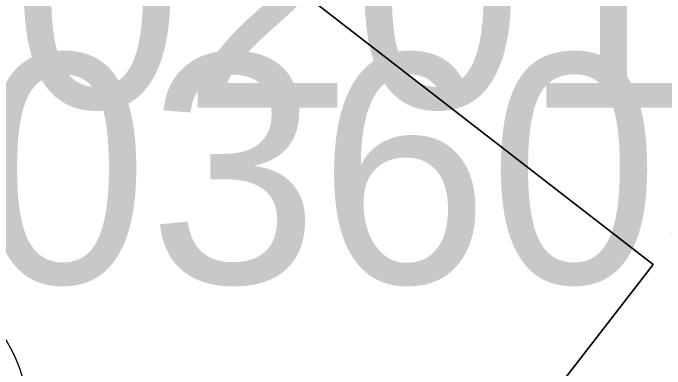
# Model space of a CAD drawing. Header units: metres. Extents: x 0 to 105485, y 0 to 425721.
# Drawn here: x 104775.919 to 104778.481, y 425265.403 to 425266.801 of the extents above; entities that cross this region are included whole.
import ezdxf
from ezdxf.enums import TextEntityAlignment as Align

# ---------------------------------------------------------------- set-up
doc = ezdxf.new("R2010")
doc.units = ezdxf.units.M
doc.header["$MEASUREMENT"] = 0
for name, color, linetype, lineweight in [('B-XX-MO-ONDERZOEK_BORING-T', 30, 'Continuous', 18), ('B-XX-MO-ONDERZOEK_SONDERING-S', 90, 'Continuous', 18), ('B-XX-MO-ONDERZOEK_SONDERING-T', 90, 'Continuous', 18), ('B-XX-VH-OPENVERHARDING-G', 90, 'Continuous', 18)]:
    doc.layers.add(name, color=color, linetype=linetype, lineweight=lineweight)

msp = doc.modelspace()

# ---------------------------------------------------------------- linework, layer by layer
at = {"layer": 'B-XX-MO-ONDERZOEK_SONDERING-S'}
msp.add_circle((104775.381, 425265.199), 0.6, dxfattribs=at)
at = {"layer": 'B-XX-VH-OPENVERHARDING-G', "ltscale": 0.5}
msp.add_lwpolyline([(104777.649, 425275.934), (104774.582, 425272.003), (104773.347, 425270.181), (104775.1, 425268.811), (104774.898, 425268.551), (104778.435, 425265.813), (104777.052, 425264.027), (104775.675, 425262.247), (104774.298, 425260.467), (104772.921, 425258.688), (104771.544, 425256.909), (104770.168, 425255.13), (104768.791, 425253.351), (104765.235, 425256.103), (104764.428, 425255.06), (104761.844, 425257.15), (104760.15, 425256.296), (104759.656, 425254.604), (104759.891, 425254.304), (104759.529, 425253.831)], dxfattribs=at)
msp.add_lwpolyline([(104774.898, 425268.551), (104773.51, 425266.765), (104777.052, 425264.027), (104778.435, 425265.813)], close=True, dxfattribs=at)

# ---------------------------------------------------------------- texts
at = {"layer": 'B-XX-MO-ONDERZOEK_BORING-T', "color": 10, "lineweight": 18}
msp.add_text('BHR000000360519', height=0.9, dxfattribs=at).set_placement((104775.18, 425266.19), align=Align.MIDDLE_CENTER)
at = {"layer": 'B-XX-MO-ONDERZOEK_SONDERING-T', "color": 10, "lineweight": 18}
msp.add_text('CPT000000201300', height=0.9, dxfattribs=at).set_placement((104775.381, 425266.879), align=Align.MIDDLE_CENTER)

doc.saveas('drawing.dxf')
